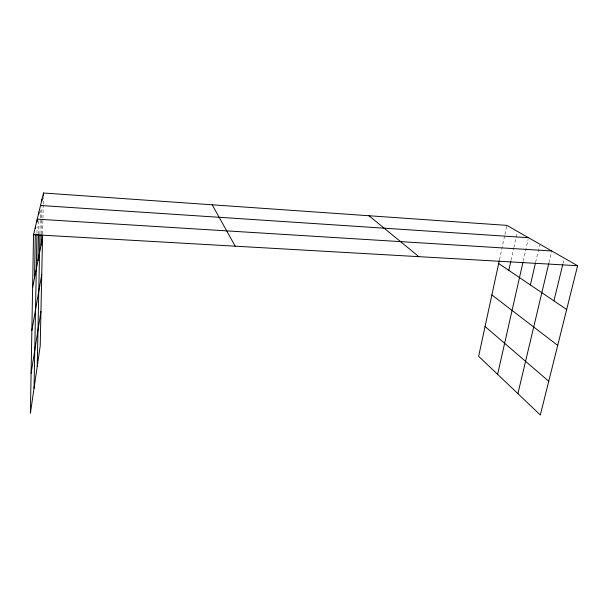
<?xml version="1.0" encoding="UTF-8"?>
<svg xmlns="http://www.w3.org/2000/svg" width="608" height="608" viewBox="0 0 608 608"><rect width="100%" height="100%" fill="white"/><g stroke="black" fill="none" stroke-linecap="round" stroke-linejoin="round"><path stroke-width="0.46" stroke-dasharray="3.04 2.28" d="M36.974 233.274L37.103 226.685M38.486 234.513L38.798 218.652M39.93 233.844L40.234 218.728M40.257 217.778L40.409 210.224M41.314 233.799L41.633 218.781M41.648 217.846L41.884 206.583M42.606 234.088L43.229 205.147M43.244 204.22L43.404 196.749M499.449 259.874L504.739 235.364M504.929 234.46L506.692 226.29M511.016 260.399L513.616 248.611M513.821 247.707L517.218 232.294M523.176 261.273L528.094 239.522M535.625 262.291L539.608 245.077M548.948 262.762L551.524 251.879M562.993 263.606L564.095 259.061"/><path stroke-width="0.91" d="M499.252 260.779L478.633 356.296L540.33 414.983L577.6 265.726L506.89 225.378L43.487 193.017L33.539 234.665L30.4 413.265L40.212 345.914L42.59 235.022M34.512 277.962L35.317 234.118M35.416 228.524L35.454 226.662M34.025 388.39L36.959 234.217M37.187 221.981L37.24 219.161L551.745 250.975M37.97 260.642L38.486 234.513M38.889 213.986L38.927 212.116M37.248 366.274L39.915 234.787M41.078 245.062L41.298 234.741M41.998 200.952L42.043 199.074M43.426 195.814L43.487 193.017M31.107 373.289L40.956 311.349M31.852 330.547L41.739 274.611M32.612 287.478L42.53 237.819M508.812 270.37L510.819 261.303M497.61 374.346L522.971 262.177M530.381 284.947L535.412 263.196M517.902 393.65L548.728 263.674M553.926 300.861L562.772 264.51M33.539 234.665L577.6 265.726M40.508 205.496L528.504 237.713M498.659 263.507L566.671 309.48M491.872 294.956L557.703 345.397M368.988 215.749L418.874 256.667M485.062 326.496L548.75 381.254M212.215 204.797L235.19 246.179"/></g></svg>
